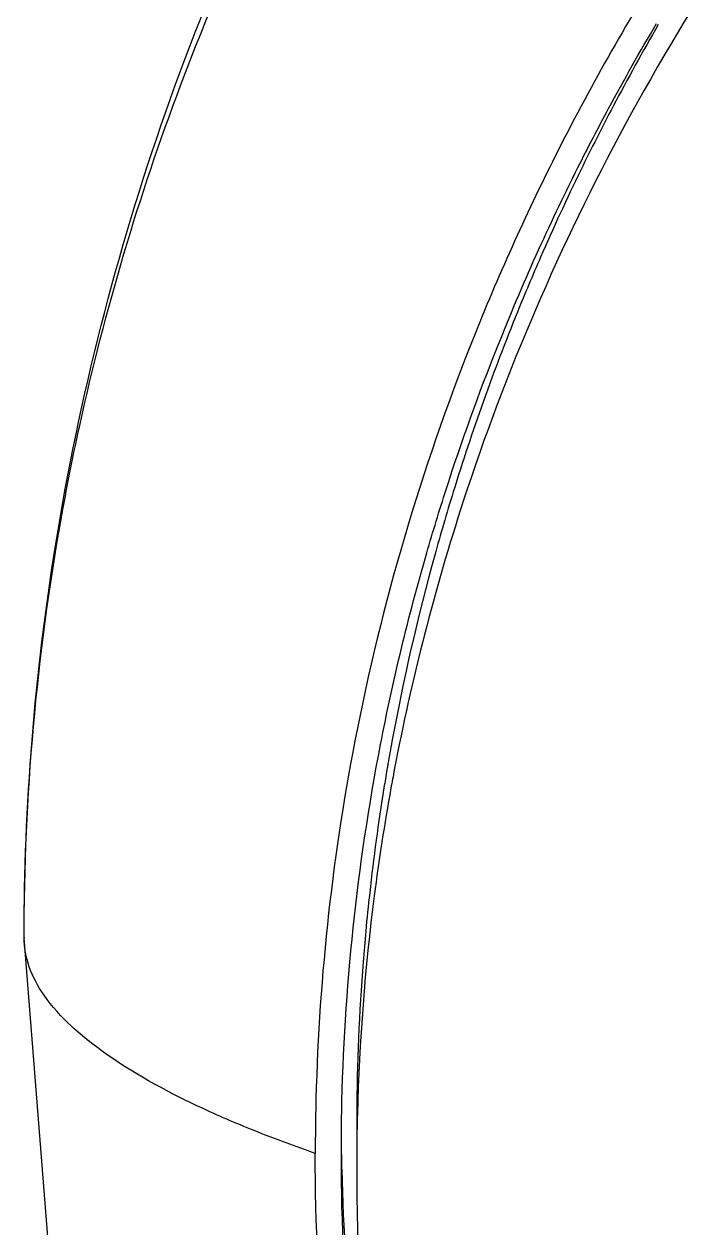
# Model space of a CAD drawing. Extents: x -1802 to -1505, y -7177 to -6757.
# Drawn here: x -1784.75 to -1771.89, y -6922.4 to -6898.85 of the extents above; entities that cross this region are included whole.
import ezdxf

# ---------------------------------------------------------------- set-up
doc = ezdxf.new("R2010")
doc.units = 0
doc.header["$LTSCALE"] = 5
doc.header["$MEASUREMENT"] = 0
doc.layers.add('DWG', color=7, linetype='CONTINUOUS')

msp = doc.modelspace()

# ---------------------------------------------------------------- linework, layer by layer
at = {"layer": 'DWG'}
for p, q in [((-1784.746, -6916.717), (-1784.746, -6916.728)), ((-1778.246, -6920.443), (-1778.246, -6920.938))]:
    msp.add_line(p, q, dxfattribs=at)
msp.add_lwpolyline([(-1754.702, -6963.606), (-1761.959, -6959.011), (-1768.765, -6953.218), (-1774.477, -6946.674), (-1778.987, -6939.542), (-1782.23, -6931.979), (-1784.16, -6924.135), (-1784.746, -6916.728)], dxfattribs=at)
for points, start_tangent, end_tangent in [([(-1784.746, -6916.717), (-1784.127, -6909.017), (-1781.977, -6900.568), (-1778.335, -6892.513), (-1773.29, -6885.057), (-1766.962, -6878.385), (-1759.495, -6872.662), (-1751.065, -6868.035), (-1741.876, -6864.631), (-1732.169, -6862.551), (-1722.198, -6861.855), (-1712.229, -6862.564), (-1702.525, -6864.658), (-1693.342, -6868.074), (-1684.921, -6872.712), (-1677.464, -6878.446), (-1671.148, -6885.126), (-1666.116, -6892.589), (-1662.488, -6900.648), (-1660.352, -6909.1), (-1659.747, -6916.717)], (0.000108, 1), (0.000114, -1)), ([(-1783.66, -6906.704), (-1781.688, -6900.054), (-1777.934, -6892.236), (-1772.81, -6885.021), (-1766.441, -6878.587), (-1758.983, -6873.092), (-1750.621, -6868.67), (-1741.56, -6865.432), (-1732.024, -6863.457), (-1722.246, -6862.793)], (0.213985, 0.976837), (1, 0)), ([(-1731.035, -6872.514), (-1736.193, -6873.424), (-1745.067, -6876.053), (-1753.319, -6879.906), (-1760.723, -6884.878), (-1767.077, -6890.834), (-1772.209, -6897.611), (-1774.364, -6901.434)], (-0.990997, -0.133888), (-0.449185, -0.893439)), ([(-1731.007, -6873.521), (-1739.861, -6875.378), (-1748.246, -6878.449), (-1755.943, -6882.652), (-1762.749, -6887.876), (-1768.486, -6893.987), (-1772.996, -6900.816), (-1776.163, -6908.185), (-1777.511, -6913.44)], (-0.990792, -0.135394), (-0.1864, -0.982474)), ([(-1772.351, -6898.863), (-1773.233, -6900.461), (-1773.867, -6901.711)], (-0.500798, -0.865564), (-0.438162, -0.898896)), ([(-1773.317, -6900.494), (-1772.385, -6898.843)], (0.473586, 0.880748), (0.509358, 0.860555)), ([(-1773.922, -6901.659), (-1773.317, -6900.494)], (0.448084, 0.893991), (0.473586, 0.880748)), ([(-1774.364, -6901.434), (-1775.978, -6905.024), (-1778.281, -6912.871), (-1779.047, -6920.089)], (-0.449185, -0.893439), (-0.020197, -0.999796)), ([(-1774.738, -6903.375), (-1773.922, -6901.659)], (0.41004, 0.912068), (0.448084, 0.893991)), ([(-1773.867, -6901.711), (-1774.653, -6903.414)], (-0.438162, -0.898896), (-0.400067, -0.916486)), ([(-1776.498, -6907.955), (-1775.496, -6905.166), (-1774.738, -6903.375)], (0.306043, 0.952018), (0.41004, 0.912068)), ([(-1774.653, -6903.414), (-1775.104, -6904.485), (-1776.358, -6908)], (-0.400067, -0.916486), (-0.295147, -0.955452)), ([(-1784.017, -6908.503), (-1783.977, -6908.282), (-1783.66, -6906.704)], (0.17575, 0.984435), (0.213985, 0.976837)), ([(-1776.876, -6909.194), (-1776.498, -6907.955)], (0.277471, 0.960734), (0.306043, 0.952018)), ([(-1776.358, -6908), (-1776.549, -6908.637), (-1776.72, -6909.24)], (-0.295147, -0.955452), (-0.266284, -0.963895)), ([(-1784.746, -6916.717), (-1784.017, -6908.503)], (0, 1), (0.17575, 0.984435)), ([(-1778.539, -6920.138), (-1777.779, -6912.943), (-1776.876, -6909.194)], (0.019216, 0.999815), (0.277471, 0.960734)), ([(-1776.72, -6909.24), (-1777.557, -6912.884)], (-0.266284, -0.963895), (-0.180555, -0.983565)), ([(-1777.557, -6912.884), (-1777.634, -6913.315)], (-0.180555, -0.983565), (-0.170331, -0.985387)), ([(-1777.645, -6913.382), (-1777.654, -6913.433)], (-0.16874, -0.985661), (-0.167527, -0.985867)), ([(-1777.634, -6913.315), (-1777.645, -6913.382)], (-0.170331, -0.985387), (-0.16874, -0.985661)), ([(-1777.654, -6913.433), (-1777.713, -6913.79)], (-0.167527, -0.985867), (-0.159044, -0.987271)), ([(-1777.511, -6913.44), (-1777.577, -6913.797)], (-0.1864, -0.982474), (-0.17797, -0.984036)), ([(-1777.577, -6913.797), (-1777.903, -6915.899), (-1778.232, -6920.17)], (-0.17797, -0.984036), (-0.02574, -0.999669)), ([(-1777.713, -6913.79), (-1777.992, -6915.845)], (-0.159044, -0.987271), (-0.110123, -0.993918)), ([(-1777.992, -6915.845), (-1778.069, -6916.594)], (-0.110123, -0.993918), (-0.092239, -0.995737)), ([(-1779.055, -6920.938), (-1780.185, -6920.519), (-1781.249, -6920.063), (-1783.102, -6919.022), (-1783.815, -6918.456), (-1784.357, -6917.844), (-1784.646, -6917.289), (-1784.746, -6916.717)], (-0.944145, 0.329531), (0.001276, 0.999999)), ([(-1778.069, -6916.594), (-1778.12, -6917.192), (-1778.246, -6920.172)], (-0.092239, -0.995737), (-0.006499, -0.999979)), ([(-1779.047, -6920.089), (-1779.052, -6920.37)], (-0.020197, -0.999796), (-0.013525, -0.999909)), ([(-1778.543, -6920.419), (-1778.539, -6920.138)], (0.012483, 0.999922), (0.019216, 0.999815)), ([(-1778.246, -6920.172), (-1778.246, -6920.443)], (-0.006499, -0.999979), (-0.000003, -1)), ([(-1778.232, -6920.17), (-1778.239, -6920.446)], (-0.02574, -0.999669), (-0.019143, -0.999817)), ([(-1779.052, -6920.37), (-1779.055, -6920.938)], (-0.013525, -0.999909), (0, -1)), ([(-1778.546, -6920.938), (-1778.543, -6920.419)], (0, 1), (0.012483, 0.999922)), ([(-1778.239, -6920.446), (-1778.245, -6920.958)], (-0.019143, -0.999817), (-0.006872, -0.999976)), ([(-1752.117, -6962.63), (-1759.841, -6957.684), (-1766.486, -6951.684), (-1771.866, -6944.804), (-1775.819, -6937.239), (-1778.241, -6929.207), (-1779.055, -6920.938)], (-0.882354, 0.470586), (0, 1)), ([(-1778.545, -6921.268), (-1778.546, -6920.938)], (-0.007928, 0.999969), (0, 1)), ([(-1778.532, -6921.263), (-1778.54, -6920.932)], (-0.02599, 0.999662), (-0.018072, 0.999837)), ([(-1778.245, -6920.958), (-1778.246, -6921.242)], (-0.006872, -0.999976), (-0.000085, -1)), ([(-1770.541, -6945.904), (-1771.761, -6944.057), (-1775.496, -6936.71), (-1777.779, -6928.933), (-1778.545, -6921.268)], (-0.570427, 0.821349), (-0.007928, 0.999969)), ([(-1777.296, -6930.359), (-1777.779, -6928.175), (-1778.532, -6921.263)], (-0.241126, 0.970494), (-0.02599, 0.999662)), ([(-1778.246, -6921.242), (-1778.171, -6923.758), (-1776.957, -6931.55), (-1774.296, -6939.067), (-1770.259, -6946.111), (-1764.95, -6952.498), (-1758.508, -6958.061), (-1751.109, -6962.647), (-1742.947, -6966.136), (-1734.238, -6968.437), (-1725.208, -6969.491)], (-0.000085, -1), (0.998958, -0.04564))]:
    msp.add_spline(points, degree=3, dxfattribs=dict(at, start_tangent=start_tangent, end_tangent=end_tangent))

doc.saveas('drawing.dxf')
